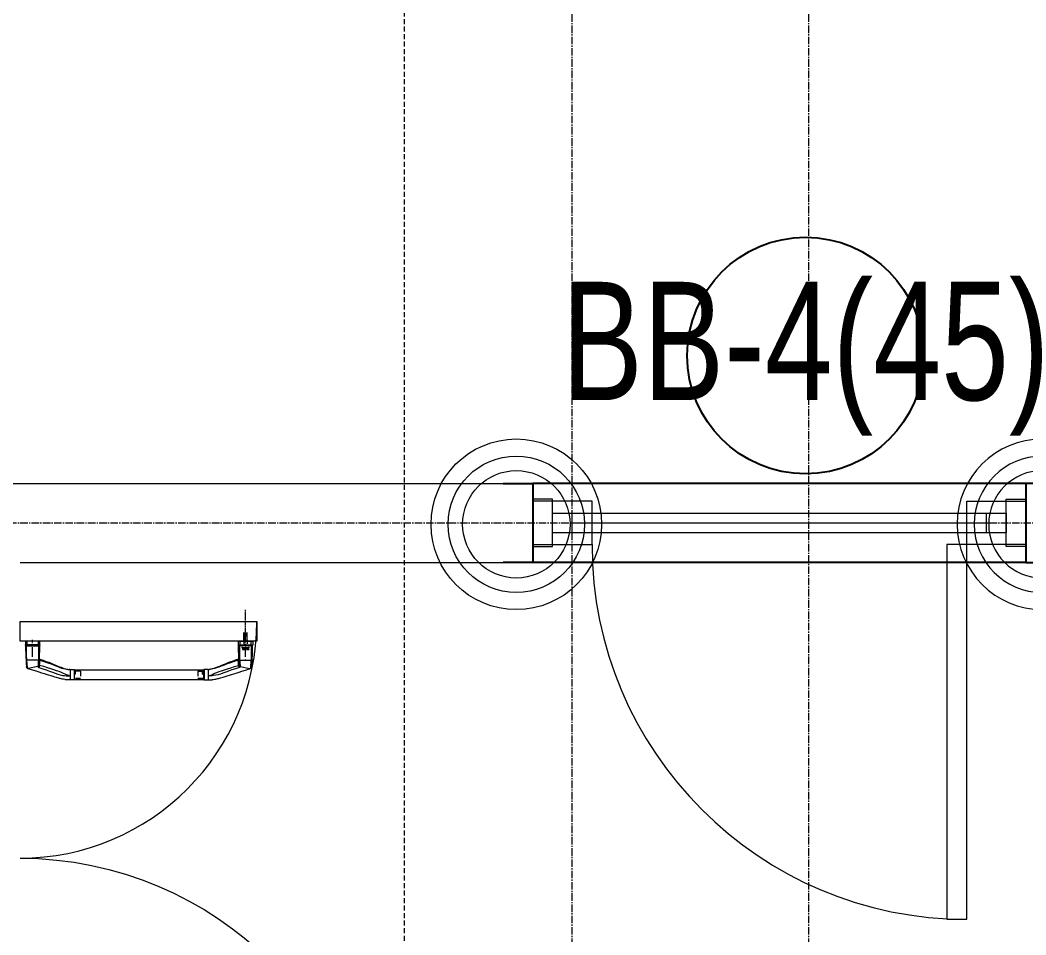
# Model space of a CAD drawing. Header units: millimetres. Extents: x -65509 to 912790, y 446 to 713294.
# Drawn here: x 484201 to 486751, y 590139 to 592458 of the extents above; entities that cross this region are included whole.
import ezdxf
from ezdxf import colors
from ezdxf.entities.mleader import LeaderData, LeaderLine
from ezdxf.enums import TextEntityAlignment as Align
from ezdxf.math import Vec2, Vec3

# ---------------------------------------------------------------- set-up
doc = ezdxf.new("R2010")
doc.units = ezdxf.units.MM
for name, pattern in [('CENTER2', [28.575, 19.05, -3.175, 3.175, -3.175]), ('CENTERLINE', [30, 12, -1.5, 3, -1.5, 12]), ('DASHED', [19.05, 12.7, -6.35]), ('HIDDEN', [9.525, 6.35, -3.175])]:
    doc.linetypes.add(name, pattern=pattern)
doc.layers.get('Defpoints').update_dxf_attribs({"color": 250})
for name, color, linetype, lineweight in [('АР_Витраж', 250, 'Continuous', 13), ('АР_Витраж марка', 250, 'Continuous', 9), ('АР_Двери_витраж', 250, 'Continuous', 9), ('АР_Двери_внутренние_антипаника', 250, 'Continuous', 0), ('АР_Разрезы марка', 7, 'Continuous', 13), ('АР_Стены ПЕНОблок', 250, 'Continuous', 20), ('КМ_Фахверки', 250, 'Continuous', 25), ('РД_Оси_100', 250, 'Continuous', 0), ('РД_проем_инж перемыч_фахверк', 250, 'Continuous', 18)]:
    doc.layers.add(name, color=color, linetype=linetype, lineweight=lineweight)
doc.layers.add('АР_Делит', color=250, linetype='Continuous', lineweight=0, plot=False)
doc.layers.add('РД_Проем', color=250, linetype='Continuous', lineweight=0, plot=False)
doc.layers.add('РД_Витраж_вн', color=250, linetype='Continuous')
doc.styles.add('Arial_09', font='ARIALN.TTF', dxfattribs={"width": 0.9})
doc.styles.add('style1', font='ARIALN.TTF')

# ---------------------------------------------------------------- blocks, each defined once
blk = doc.blocks.new('Ф_пеноблок 200')
at = {"layer": 'АР_Делит', "color": 1}
for radius in [216.3, 173, 136.2]:
    blk.add_circle((103.4, -41.9), radius, dxfattribs=at)
at = {"layer": 'КМ_Фахверки'}
blk.add_lwpolyline([(0, -75), (0, 0), (200, 0), (200, -75)], dxfattribs=at)
blk = doc.blocks.new('UUNEW01NEW00')
at = {"layer": 'АР_Двери_внутренние_антипаника', "color": 1, "linetype": 'CENTERLINE'}
blk.add_line((0, 4.4), (0, 26), dxfattribs=at)
at = {"layer": 'АР_Двери_внутренние_антипаника', "color": 40, "linetype": 'Continuous'}
for p, q in [((-9.1, 24), (9.1, 24)), ((-9.1, 19.3), (-9.1, 24)), ((-9, 18.2), (-9.1, 19.3)), ((-9, 17.1), (-9, 18.2)), ((-8.5, 1.5), (-9, 17.1)), ((9.1, 24), (9.1, 19.3)), ((-8.8, 1.3), (-13.2, -0.1)), ((-8.5, 1.5), (-8.8, 1.3)), ((8.3, 0.5), (8, -3.9)), ((-53, -19.5), (-53, -12.4)), ((-47.5, -11.9), (-52.5, -11.9)), ((-47.5, -11.9), (-46.3, -11.8)), ((-45.1, -11.7), (-46.3, -11.8)), ((-44.4, -11.5), (-45.1, -11.7)), ((-42.2, -11), (-44.4, -11.6)), ((-40, -10.4), (-42.2, -11)), ((-38, -9.7), (-40, -10.4)), ((-36.1, -9), (-38, -9.7)), ((-34.2, -8.3), (-36.1, -9)), ((-32.1, -7.5), (-34.2, -8.3)), ((-30.3, -6.7), (-32.1, -7.5)), ((-28.2, -5.9), (-30.3, -6.7)), ((-25.9, -4.9), (-28.2, -5.9)), ((-23.3, -3.9), (-25.9, -4.9)), ((-20.4, -2.7), (-23.3, -3.9)), ((-17, -1.5), (-20.4, -2.7)), ((-13.2, -0.1), (-17, -1.5)), ((-4.5, -14.1), (-0.2, -12.7)), ((-0.2, -12.7), (4.6, -11.2)), ((4.6, -11.2), (5.6, -10.9)), ((5.6, -10.9), (6.4, -10.5)), ((6.4, -10.5), (7.3, -9.6)), ((7.3, -9.6), (7.6, -8.9)), ((7.6, -8.9), (7.7, -8.7)), ((8, -3.9), (7.7, -8.6)), ((7.7, -8.7), (7.7, -8.6)), ((-53, -24.6), (-53, -19.5)), ((-52.5, -25.1), (-47.5, -25.1)), ((-47.5, -25.1), (-45.1, -25)), ((-45.1, -25), (-44.1, -24.9)), ((-44.1, -24.9), (-43.6, -24.9)), ((-43.6, -24.9), (-43, -24.8)), ((-43, -24.8), (-42.4, -24.8)), ((-42.4, -24.8), (-41.8, -24.7)), ((-41.8, -24.7), (-41.1, -24.6)), ((-41.1, -24.6), (-39.3, -24.3)), ((-39.3, -24.3), (-37.6, -23.9)), ((-37.6, -23.9), (-36.2, -23.6)), ((-36.2, -23.6), (-35.1, -23.3)), ((-35.1, -23.3), (-34.2, -23.1)), ((-34.2, -23.1), (-33.1, -22.8)), ((-33.1, -22.8), (-31.7, -22.5)), ((-31.7, -22.5), (-30.1, -22)), ((-30.1, -22), (-28.2, -21.5)), ((-28.2, -21.5), (-26, -20.8)), ((-26, -20.8), (-23.3, -20)), ((-23.3, -20), (-20.2, -19.1)), ((-20.2, -19.1), (-17.7, -18.3)), ((-17.7, -18.3), (-14.9, -17.4)), ((-14.9, -17.4), (-11.8, -16.4)), ((-11.8, -16.4), (-8.3, -15.3)), ((-8.3, -15.3), (-4.5, -14.1))]:
    blk.add_line(p, q, dxfattribs=at)
at = {"layer": 'АР_Двери_внутренние_антипаника', "color": 1, "linetype": 'Continuous'}
for p, q in [((-9.1, 19.3), (-8.9, 19.4)), ((-9.1, 19.3), (-9, 18.8)), ((-9, 18.8), (-8.8, 18.6)), ((-8.9, 19.4), (-8.5, 19.5)), ((-8.8, 18.6), (-8.6, 18.4)), ((-8.6, 18.4), (-8.4, 18.2)), ((-8.5, 19.5), (-8.2, 19.5)), ((-8.4, 18.2), (-8.1, 18.1)), ((-8.2, 19.5), (-7.8, 19.6)), ((-8.1, 18.1), (-7.6, 18)), ((-7.8, 19.6), (-7.5, 19.6)), ((-7.5, 18.3), (-7.6, 18.2)), ((-7.6, 18.2), (-7.6, 18)), ((-7.6, 18), (-7.6, 16.2)), ((-7.6, 16.2), (-7.6, 14.1)), ((-7.6, 14.1), (-7.6, 12.2)), ((-7.5, 19.6), (-7.1, 19.6)), ((-7.4, 18.3), (-7.5, 18.3)), ((-7.3, 18.3), (-7.4, 18.3)), ((-7.2, 18.3), (-7.3, 18.3)), ((-7.1, 18.3), (-7.2, 18.3)), ((-7.1, 24), (-7.1, 19.6)), ((-7.1, 19.6), (7.1, 19.6)), ((-7.1, 19.6), (-7.1, 18.3)), ((7.1, 18.3), (-7.1, 18.3)), ((-3.5, 16), (-4.6, 16.4)), ((-4.6, 16.4), (-4.6, 16.3)), ((-3.5, 15.9), (-4.6, 16.3)), ((-4.6, 16.3), (-3.8, 14.8)), ((-3.8, 14.8), (-3.3, 14.8)), ((-3, 14.7), (-3.8, 14.7)), ((-3.8, 14.7), (-3.8, 14.6)), ((-3, 14.6), (-3.8, 14.6)), ((-3.8, 14.6), (-3.8, 13.7)), ((-3.8, 13.7), (-3, 13.7)), ((-3.3, 14.8), (-3.6, 15.5)), ((-3.6, 15.5), (-2.7, 15.3)), ((-3.3, 14.9), (-3.6, 15.5)), ((-2.3, 15.7), (-3.5, 16)), ((-2.3, 15.6), (-3.5, 15.9)), ((-3.1, 14.4), (-3.4, 14.4)), ((-3.4, 14.4), (-3.4, 13.9)), ((-3.4, 14), (-3.1, 14)), ((-3.4, 13.9), (-3.1, 13.9)), ((-3.3, 14.9), (-3.3, 14.8)), ((-3, 14.4), (-3.1, 14.4)), ((-3.1, 14), (-3.1, 13.9)), ((-3.1, 14), (-3, 14)), ((-3.1, 13.9), (-3, 13.9)), ((-3, 14.7), (-3, 14.6)), ((-2.9, 14.7), (-3, 14.7)), ((-2.9, 14.6), (-3, 14.6)), ((-2.9, 14.4), (-3, 14.4)), ((-3, 14.4), (-3, 14.4)), ((-3, 14.4), (-3, 14.4)), ((-3, 14), (-3, 14)), ((-3, 14), (-3, 14)), ((-3, 14), (-2.9, 14)), ((-3, 13.9), (-3, 13.9)), ((-3, 13.9), (-3, 13.9)), ((-3, 13.9), (-2.9, 13.9)), ((-3, 13.7), (-2.9, 13.7)), ((-2.8, 14.7), (-2.9, 14.7)), ((-2.9, 14.7), (-2.9, 14.7)), ((-2.8, 14.5), (-2.9, 14.6)), ((-2.9, 14.6), (-2.9, 14.6)), ((-2.9, 14.3), (-2.9, 14.4)), ((-2.9, 14.3), (-2.9, 14.3)), ((-2.9, 14.3), (-2.9, 14.3)), ((-2.9, 14.3), (-2.9, 14.3)), ((-2.9, 14), (-2.9, 14.3)), ((-2.9, 14.1), (-2.9, 14)), ((-2.9, 14), (-2.9, 14.1)), ((-2.9, 14.1), (-2.9, 14.1)), ((-2.9, 14.1), (-2.9, 14.1)), ((-2.9, 14.1), (-2.9, 14.1)), ((-2.9, 14), (-2.9, 14)), ((-2.9, 13.9), (-2.9, 14)), ((-2.9, 14), (-2.9, 14)), ((-2.9, 14), (-2.9, 14)), ((-2.9, 13.9), (-2.9, 13.9)), ((-2.9, 13.9), (-2.9, 13.9)), ((-2.9, 13.7), (-2.8, 13.7)), ((-2.7, 14.6), (-2.8, 14.7)), ((-2.7, 14.5), (-2.8, 14.5)), ((-2.8, 13.7), (-2.8, 13.8)), ((-2.8, 13.8), (-2.7, 13.8)), ((-2.7, 15.3), (-1.7, 15.1)), ((-2.6, 14.6), (-2.7, 14.6)), ((-2.6, 14.5), (-2.7, 14.5)), ((-2.7, 13.8), (-2.6, 13.8)), ((-2.6, 14.5), (-2.6, 14.6)), ((-2.6, 14.6), (-2.6, 14.6)), ((-2.6, 14.4), (-2.6, 14.5)), ((-2.5, 14.5), (-2.6, 14.5)), ((-2.5, 14.4), (-2.6, 14.4)), ((-2.6, 14.4), (-2.6, 14.4)), ((-2.6, 13.8), (-2.6, 13.9)), ((-2.6, 13.9), (-2.5, 13.9)), ((-2.5, 14.4), (-2.5, 14.5)), ((-2.5, 14.4), (-2.5, 14.3)), ((-2.5, 14.3), (-2.5, 14.4)), ((-2.5, 14), (-2.5, 14.3)), ((-2.5, 13.9), (-2.5, 14)), ((-1, 15.5), (-2.3, 15.7)), ((-1, 15.4), (-2.3, 15.6)), ((-2.2, 14.5), (-2.3, 14.5)), ((-2.3, 14.5), (-2.3, 14.4)), ((-2.3, 14.4), (-2.3, 14.3)), ((-2.2, 14.4), (-2.3, 14.4)), ((-2.3, 14.4), (-2.3, 14.3)), ((-2.3, 14.3), (-2.3, 14)), ((-2.3, 14), (-2.3, 13.9)), ((-2.3, 13.9), (-2.3, 13.9)), ((-2.3, 13.9), (-2.2, 13.8)), ((-2.1, 14.6), (-2.2, 14.6)), ((-2.2, 14.6), (-2.2, 14.5)), ((-2.1, 14.5), (-2.2, 14.5)), ((-2.2, 14.5), (-2.2, 14.4)), ((-2.2, 13.8), (-2.2, 13.8)), ((-2.2, 13.8), (-2.1, 13.8)), ((-2, 14.7), (-2.1, 14.6)), ((-2, 14.6), (-2.1, 14.5)), ((-2.1, 14.6), (-2.1, 14.6)), ((-2.1, 14.5), (-2.1, 14.5)), ((-2.1, 13.8), (-2, 13.7)), ((-1.9, 14.7), (-2, 14.7)), ((-1.9, 14.6), (-2, 14.6)), ((-2, 13.7), (-2, 13.7)), ((-2, 13.7), (-1.9, 13.7)), ((-1.8, 14.7), (-1.9, 14.7)), ((-1.8, 14.6), (-1.9, 14.6)), ((-1.8, 14.4), (-1.9, 14.4)), ((-1.9, 14.4), (-1.9, 14.3)), ((-1.9, 14.3), (-1.9, 14)), ((-1.9, 14.3), (-1.9, 14.3)), ((-1.9, 14.3), (-1.9, 14.3)), ((-1.9, 14.3), (-1.9, 14.3)), ((-1.9, 14.1), (-1.9, 14.1)), ((-1.9, 14.1), (-1.9, 14.1)), ((-1.9, 14.1), (-1.9, 14.1)), ((-1.9, 14.1), (-1.8, 14)), ((-1.9, 14), (-1.9, 14)), ((-1.9, 14), (-1.9, 14)), ((-1.9, 14), (-1.9, 13.9)), ((-1.9, 13.9), (-1.8, 13.9)), ((-1.9, 13.7), (-1.8, 13.7)), ((-1.8, 14.7), (-1.8, 14.6)), ((-1.5, 14.7), (-1.8, 14.7)), ((-1.5, 14.6), (-1.8, 14.6)), ((-1.7, 14.4), (-1.8, 14.4)), ((-1.8, 14.4), (-1.8, 14.4)), ((-1.8, 14.4), (-1.8, 14.4)), ((-1.8, 14), (-1.8, 14)), ((-1.8, 14), (-1.8, 14)), ((-1.8, 14), (-1.7, 14)), ((-1.8, 13.9), (-1.8, 13.9)), ((-1.8, 13.9), (-1.8, 13.9)), ((-1.8, 13.9), (-1.7, 13.9)), ((-1.8, 13.7), (-1.5, 13.7)), ((-1.7, 15.1), (-0.7, 15)), ((-1.7, 14.4), (-1.7, 14.4)), ((-1.6, 14.4), (-1.7, 14.4)), ((-1.7, 14), (-1.7, 13.9)), ((-1.7, 14), (-1.7, 14)), ((-1.7, 14), (-1.6, 14)), ((-1.7, 13.9), (-1.6, 13.9)), ((-1.7, 13.9), (-1.7, 13.9)), ((-1.5, 14.4), (-1.6, 14.4)), ((-1.6, 14.4), (-1.6, 14.4)), ((-1.6, 14), (-1.6, 13.9)), ((-1.6, 14), (-1.6, 14)), ((-1.6, 14), (-1.5, 14)), ((-1.6, 13.9), (-1.6, 13.9)), ((-1.6, 13.9), (-1.5, 13.9)), ((-1.5, 14.7), (-1.5, 14.6)), ((-1.4, 14.7), (-1.5, 14.7)), ((-1.4, 14.6), (-1.5, 14.6)), ((-1.4, 14.3), (-1.5, 14.4)), ((-1.5, 14.4), (-1.5, 14.4)), ((-1.5, 14.4), (-1.5, 14.4)), ((-1.5, 14), (-1.4, 14.1)), ((-1.5, 14), (-1.5, 14)), ((-1.5, 14), (-1.5, 14)), ((-1.5, 14), (-1.5, 14)), ((-1.5, 13.9), (-1.5, 13.9)), ((-1.5, 13.9), (-1.5, 13.9)), ((-1.5, 13.9), (-1.5, 13.9)), ((-1.5, 13.9), (-1.4, 13.9)), ((-1.5, 13.7), (-1.4, 13.7)), ((-1.3, 14.7), (-1.4, 14.7)), ((-1.3, 14.6), (-1.4, 14.6)), ((-1.4, 14.3), (-1.4, 14.3)), ((-1.4, 14.3), (-1.4, 14.3)), ((-1.4, 14.3), (-1.4, 14.3)), ((-1.4, 14), (-1.4, 14.3)), ((-1.4, 14.1), (-1.4, 14)), ((-1.4, 14.1), (-1.4, 14.1)), ((-1.4, 14.1), (-1.4, 14.1)), ((-1.4, 14.1), (-1.4, 14.1)), ((-1.4, 13.9), (-1.4, 14)), ((-1.4, 14), (-1.4, 14)), ((-1.4, 14), (-1.4, 14)), ((-1.4, 13.7), (-1.3, 13.7)), ((-1.2, 14.6), (-1.3, 14.7)), ((-1.3, 14.7), (-1.3, 14.7)), ((-1.3, 14.5), (-1.3, 14.6)), ((-1.2, 14.5), (-1.3, 14.5)), ((-1.3, 13.7), (-1.2, 13.8)), ((-1.1, 14.6), (-1.2, 14.6)), ((-1.1, 14.5), (-1.2, 14.5)), ((-1.2, 13.8), (-1.2, 13.8)), ((-1.2, 13.8), (-1.1, 13.8)), ((-1.1, 14.5), (-1.1, 14.6)), ((-1.1, 14.6), (-1.1, 14.6)), ((-1.1, 14.4), (-1.1, 14.5)), ((-1, 14.5), (-1.1, 14.5)), ((-1, 14.4), (-1.1, 14.4)), ((-1.1, 14.4), (-1.1, 14.4)), ((-1.1, 13.8), (-1.1, 13.9)), ((-1.1, 13.9), (-1, 13.9)), ((0, 16.5), (-1, 15.5)), ((0, 16.4), (-1, 15.4)), ((-1, 15.5), (-1, 15.4)), ((-1, 14.4), (-1, 14.5)), ((-1, 14.3), (-1, 14.4)), ((-1, 14.4), (-1, 14.3)), ((-1, 14), (-1, 14.3)), ((-1, 13.9), (-1, 14)), ((0, 14.7), (-0.8, 14.7)), ((-0.8, 14.7), (-0.8, 14.6)), ((0, 14.6), (-0.8, 14.6)), ((-0.8, 14.6), (-0.8, 13.7)), ((-0.8, 13.7), (-0.4, 13.7)), ((-0.7, 15), (0, 15.7)), ((-0.1, 14.4), (-0.4, 14.4)), ((-0.4, 14.4), (-0.4, 14.2)), ((-0.4, 14.3), (-0.1, 14.3)), ((-0.4, 14.2), (-0.1, 14.2)), ((-0.4, 14.1), (-0.2, 14.1)), ((-0.4, 13.7), (-0.4, 14.1)), ((-0.2, 14.1), (0, 13.7)), ((0, 14.4), (-0.1, 14.4)), ((-0.1, 14.4), (-0.1, 14.4)), ((-0.1, 14.4), (-0.1, 14.4)), ((-0.1, 14.3), (-0.1, 14.2)), ((-0.1, 14.3), (-0.1, 14.3)), ((-0.1, 14.3), (-0.1, 14.3)), ((-0.1, 14.3), (0, 14.3)), ((-0.1, 14.2), (-0.1, 14.2)), ((-0.1, 14.2), (-0.1, 14.2)), ((-0.1, 14.2), (0, 14.2)), ((0, 16.5), (0, 16.4)), ((1, 15.5), (0, 16.5)), ((1, 15.4), (0, 16.4)), ((0, 15.7), (0.7, 15)), ((0, 14.7), (0, 14.6)), ((0.1, 14.7), (0, 14.7)), ((0.1, 14.6), (0, 14.6)), ((0, 14.3), (0, 14.4)), ((0, 14.4), (0, 14.4)), ((0, 14.3), (0, 14.4)), ((0, 14.4), (0, 14.4)), ((0, 14.4), (0, 14.4)), ((0, 14.4), (0, 14.4)), ((0, 14.4), (0, 14.4)), ((0, 14.3), (0, 14.3)), ((0, 14.3), (0, 14.3)), ((0, 14.3), (0, 14.3)), ((0, 14.2), (0, 14.3)), ((0, 14.3), (0, 14.3)), ((0, 14.3), (0, 14.3)), ((0, 14.3), (0, 14.3)), ((0, 14.2), (0, 14.2)), ((0, 14.2), (0, 14.2)), ((0, 13.7), (0.5, 13.7)), ((0.2, 14.7), (0.1, 14.7)), ((0.2, 14.6), (0.1, 14.6)), ((0.3, 14.6), (0.2, 14.7)), ((0.2, 14.7), (0.2, 14.7)), ((0.2, 14.5), (0.2, 14.6)), ((0.3, 14.5), (0.2, 14.5)), ((0.5, 13.7), (0.2, 14.1)), ((0.2, 14.1), (0.3, 14.1)), ((0.4, 14.6), (0.3, 14.6)), ((0.4, 14.5), (0.3, 14.5)), ((0.3, 14.1), (0.4, 14.2)), ((0.3, 14.1), (0.3, 14.1)), ((0.5, 13.8), (0.3, 14.1)), ((0.4, 14.5), (0.4, 14.6)), ((0.4, 14.6), (0.4, 14.6)), ((0.4, 14.4), (0.4, 14.5)), ((0.4, 14.4), (0.4, 14.5)), ((0.4, 14.5), (0.4, 14.5)), ((0.4, 14.3), (0.4, 14.4)), ((0.4, 14.4), (0.4, 14.4)), ((0.4, 14.4), (0.4, 14.4)), ((0.4, 14.2), (0.4, 14.3)), ((0.4, 14.3), (0.4, 14.3)), ((0.4, 14.2), (0.4, 14.2)), ((0.5, 13.8), (0.5, 13.7)), ((0.7, 15), (1.7, 15.1)), ((0.7, 14.7), (0.7, 14.6)), ((1.4, 14.7), (0.7, 14.7)), ((1.4, 14.6), (0.7, 14.6)), ((0.7, 14.6), (0.7, 13.7)), ((0.7, 13.7), (1.1, 13.7)), ((2.3, 15.7), (1, 15.5)), ((2.3, 15.6), (1, 15.4)), ((1, 15.5), (1, 15.4)), ((1.1, 13.7), (1.1, 14.3)), ((1.1, 14.3), (1.2, 14.3)), ((1.2, 14.3), (1.5, 13.7)), ((1.4, 14.7), (1.4, 14.6)), ((1.6, 14.2), (1.4, 14.7)), ((1.6, 14.1), (1.4, 14.6)), ((1.5, 13.7), (1.8, 13.7)), ((1.6, 14.2), (1.6, 14.1)), ((1.7, 14.2), (1.6, 14.2)), ((1.7, 14.1), (1.6, 14.1)), ((1.7, 15.1), (2.7, 15.3)), ((1.9, 14.7), (1.7, 14.2)), ((1.9, 14.6), (1.7, 14.1)), ((1.7, 14.2), (1.7, 14.1)), ((1.8, 13.7), (2, 14.3)), ((1.9, 14.7), (1.9, 14.6)), ((2.5, 14.7), (1.9, 14.7)), ((2.5, 14.6), (1.9, 14.6)), ((2, 14.3), (2.2, 14.3)), ((2.2, 14.3), (2.2, 13.7)), ((2.2, 13.7), (2.5, 13.7)), ((3.5, 16), (2.3, 15.7)), ((3.5, 15.9), (2.3, 15.6)), ((2.5, 14.7), (2.5, 14.6)), ((2.5, 13.7), (2.5, 14.6)), ((2.7, 15.3), (3.6, 15.5)), ((3.1, 14.7), (2.7, 13.8)), ((3.1, 14.6), (2.7, 13.7)), ((2.7, 13.8), (2.7, 13.7)), ((2.7, 13.7), (3.2, 13.7)), ((3.1, 14.7), (3.1, 14.6)), ((3.9, 14.7), (3.1, 14.7)), ((3.9, 14.6), (3.1, 14.6)), ((3.2, 13.7), (3.2, 13.9)), ((3.2, 13.9), (3.8, 13.9)), ((3.6, 15.5), (3.3, 14.8)), ((3.6, 15.5), (3.3, 14.9)), ((3.3, 14.9), (3.3, 14.8)), ((3.3, 14.8), (3.8, 14.8)), ((3.4, 14.3), (3.3, 14)), ((3.3, 14.1), (3.7, 14.1)), ((3.3, 14), (3.7, 14)), ((3.6, 14.3), (3.4, 14.3)), ((4.6, 16.4), (3.5, 16)), ((4.6, 16.3), (3.5, 15.9)), ((3.7, 14), (3.6, 14.3)), ((3.8, 14.8), (4.6, 16.3)), ((3.8, 13.9), (3.8, 13.7)), ((3.8, 13.7), (4.2, 13.7)), ((3.9, 14.7), (3.9, 14.6)), ((4.2, 13.8), (3.9, 14.7)), ((4.2, 13.7), (3.9, 14.6)), ((4.2, 13.8), (4.2, 13.7)), ((4.6, 16.4), (4.6, 16.3)), ((7.1, 19.6), (7.1, 24)), ((7.1, 19.6), (7.1, 18.3)), ((7.1, 19.6), (7.5, 19.6)), ((7.2, 18.3), (7.1, 18.3)), ((7.3, 18.3), (7.2, 18.3)), ((7.5, 18.3), (7.3, 18.3)), ((7.5, 19.6), (7.8, 19.6)), ((7.6, 18.2), (7.5, 18.3)), ((7.6, 18), (7.6, 18.2)), ((7.6, 18), (8.1, 18.1)), ((7.6, 16.2), (7.6, 18)), ((7.6, 14.2), (7.6, 16.2)), ((7.6, 12.3), (7.6, 14.2)), ((7.8, 19.6), (8.2, 19.5)), ((8.1, 18.1), (8.4, 18.2)), ((8.2, 19.5), (8.5, 19.5)), ((8.4, 18.2), (8.6, 18.4)), ((8.5, 19.5), (8.9, 19.4)), ((8.6, 18.4), (8.8, 18.6)), ((8.8, 18.6), (9, 18.8)), ((8.9, 19.4), (9.1, 19.3)), ((9, 18.8), (9.1, 19.3)), ((-9.3, 0.2), (-14.4, -1.5)), ((-9.2, 0.8), (-9.3, 0.2)), ((-9.3, -0.1), (-9.3, 0.2)), ((-9.2, 0.2), (-9.3, 0.2)), ((-9.1, 1), (-9.2, 0.8)), ((-8.9, 0.5), (-9.2, 0.2)), ((-9, 1.2), (-9.1, 1)), ((-8.8, 1.3), (-9, 1.2)), ((-8.7, 0.8), (-8.9, 0.5)), ((-8.6, 0.9), (-8.7, 0.8)), ((-8.6, 1), (-8.6, 0.9)), ((-8.5, 1), (-8.6, 1)), ((-8.4, 0.8), (-8.5, 1.5)), ((-8.4, 1.3), (-8.5, 1)), ((-8.4, 1.4), (-8.4, 0.4)), ((-8.3, 0.5), (-8.4, 0.8)), ((-8.4, 0.4), (-8.4, -0.4)), ((-8.4, 0.4), (-8.3, 0.4)), ((-8.1, 0.2), (-8.3, 0.5)), ((-7.8, 0.1), (-8.1, 0.2)), ((-7.4, 0), (-7.8, 0.1)), ((-7.6, 12.2), (-7.6, 9.8)), ((-7.6, 9.8), (-7.6, 7.8)), ((-7.6, 7.8), (-7.6, 6.2)), ((-7.6, 6.2), (-7.6, 4.7)), ((-7.6, 4.7), (-7.5, 3.2)), ((-7.5, 3.2), (-7.5, 1.6)), ((-7.5, 1.6), (-7.4, 0)), ((-7.5, 0), (-7.5, 0)), ((-7.5, 0), (-7.3, 0)), ((-7.4, 0), (7.4, 0)), ((-7.3, 0), (7.3, 0)), ((6.7, -9.4), (7.3, 0)), ((7.4, 0), (7.5, 2)), ((7.8, 0.1), (7.4, 0)), ((7.5, 2), (7.6, 4)), ((7.6, 9.9), (7.6, 12.3)), ((7.6, 8), (7.6, 9.9)), ((7.6, 5.9), (7.6, 8)), ((7.6, 4), (7.6, 5.9)), ((8.1, 0.2), (7.8, 0.1)), ((8.3, 0.5), (8.1, 0.2)), ((8.4, 0.8), (8.3, 0.5)), ((-52.5, -11.9), (-52.5, -19.8)), ((-47.5, -11.9), (-47.5, -19.8)), ((-47.5, -11.9), (-47.5, -11.9)), ((-43.1, -11.4), (-44.5, -11.6)), ((-41.6, -11.2), (-43.1, -11.4)), ((-39.3, -10.7), (-41.6, -11.2)), ((-36.7, -9.9), (-39.3, -10.7)), ((-33.8, -8.9), (-36.7, -9.9)), ((-30.7, -7.7), (-33.8, -8.9)), ((-27.2, -6.3), (-30.7, -7.7)), ((-30.3, -13.4), (-26.8, -12.1)), ((-23.3, -4.8), (-27.2, -6.3)), ((-26.8, -12.1), (-22.9, -10.9)), ((-19.1, -3.2), (-23.3, -4.8)), ((-22.9, -10.9), (-18.7, -9.6)), ((-17.3, -12.4), (-21.4, -13.9)), ((-14.4, -1.5), (-19.1, -3.2)), ((-18.7, -9.6), (-14, -8.2)), ((-12.8, -10.8), (-17.3, -12.4)), ((-14, -8.2), (-8.8, -6.6)), ((-7.8, -9.1), (-12.8, -10.8)), ((-9, -3.8), (-9.3, -0.1)), ((-8.8, -6.6), (-9, -3.8)), ((-8.8, -6.6), (-8.8, -6.6)), ((-8.8, -7.3), (-8.8, -6.6)), ((-8.8, -6.6), (-8.7, -6.6)), ((-8.5, -8.1), (-8.8, -7.3)), ((-8.7, -6.6), (-8.6, -6.6)), ((-8.6, -6.6), (-8.4, -6.7)), ((-8.2, -8.7), (-8.5, -8.1)), ((-8.4, -0.4), (-8.3, -0.9)), ((-8.4, -6.7), (-8.1, -6.7)), ((-8.3, -0.9), (-8.3, -1.1)), ((-8.3, -1.1), (-8.3, -1.1)), ((-8.3, -1.2), (-8.2, -1.2)), ((-8.2, -1.2), (-8.2, -1.2)), ((-8.2, -1.2), (-8.2, -1.5)), ((-8.2, -1.5), (-8.2, -1.5)), ((-7.8, -9.1), (-8.2, -8.7)), ((-8.1, -6.7), (-8, -6.6)), ((-8, -7.1), (-8.1, -6.7)), ((-8.1, -6.7), (-8.1, -6.7)), ((-8, -6.6), (-8, -6.6)), ((-8, -6.6), (-7.9, -6.6)), ((-7.6, -7.6), (-8, -7.1)), ((-7.8, -6.9), (-7.9, -6.6)), ((-7.9, -6.6), (-7.9, -6.7)), ((-7.9, -6.7), (-7.9, -6.6)), ((-7.5, -7.2), (-7.8, -6.9)), ((-7.4, -8.9), (-7.8, -9.1)), ((-7.2, -8), (-7.6, -7.6)), ((-7.2, -7.4), (-7.5, -7.2)), ((-7.1, -8.7), (-7.4, -8.9)), ((-7.3, 0), (-7.2, -1.7)), ((-7.2, -1.7), (-7.2, -3.1)), ((-7.2, -3.1), (-7.1, -4.5)), ((-6.9, -7.4), (-7.2, -7.4)), ((-6.7, -8.2), (-7.2, -8)), ((-7.1, -4.5), (-7, -6)), ((-6.7, -8.2), (-7.1, -8.7)), ((-7, -6), (-6.9, -7.4)), ((-6.9, -7.4), (-6.8, -7.5)), ((-6.8, -7.5), (-6.8, -7.5)), ((-6.8, -7.5), (-6.8, -7.6)), ((-6.8, -7.6), (-6.8, -7.6)), ((-6.8, -7.6), (-6.8, -7.6)), ((-6.8, -7.6), (-6.8, -7.6)), ((-6.8, -7.6), (-6.8, -7.6)), ((-6.8, -7.6), (-6.8, -7.6)), ((-6.8, -7.6), (-6.8, -7.6)), ((-6.8, -7.6), (-6.8, -7.6)), ((-6.8, -7.6), (-6.8, -7.6)), ((-6.8, -7.6), (-6.8, -7.6)), ((-6.8, -7.6), (-6.8, -7.6)), ((-6.8, -7.6), (-6.8, -7.6)), ((-6.8, -7.6), (-6.8, -7.6)), ((-6.8, -7.6), (-6.8, -7.6)), ((-6.8, -7.6), (-6.7, -7.8)), ((-6.7, -7.8), (-6.6, -8)), ((-6.6, -8), (-6.7, -8.1)), ((-6.7, -8.1), (-6.7, -8.2)), ((-6.7, -8.2), (5.6, -10.6)), ((5.6, -10.6), (6.3, -10)), ((5.6, -10.6), (6, -10.6)), ((6, -10.6), (6.3, -10.5)), ((6.3, -10), (6.6, -9.7)), ((6.3, -10.5), (6.4, -10.5)), ((6.6, -9.7), (6.7, -9.4)), ((6.7, -9.4), (7.1, -9.3)), ((7.1, -9.3), (7.4, -9.1)), ((7.4, -9.1), (7.6, -8.9)), ((8.3, -0.4), (8.3, -0.3)), ((-52.5, -19.8), (-52.5, -25.1)), ((-52.5, -25.1), (-47.5, -25.1)), ((-47.5, -19.8), (-46, -19.6)), ((-45.9, -19.8), (-47.5, -19.8)), ((-47.5, -19.8), (-47.5, -25.1)), ((-46, -19.6), (-44.5, -19.2)), ((-44.3, -19.8), (-45.9, -19.8)), ((-44.5, -19.2), (-42.9, -18.5)), ((-42.5, -19.7), (-44.3, -19.8)), ((-42.9, -18.5), (-41.3, -17.7)), ((-40.6, -19.6), (-42.5, -19.7)), ((-41.3, -17.7), (-39, -16.7)), ((-37.8, -19.2), (-40.6, -19.6)), ((-39, -16.7), (-36.4, -15.7)), ((-34.9, -18.5), (-37.8, -19.2)), ((-36.4, -15.7), (-33.5, -14.5)), ((-31.9, -17.6), (-34.9, -18.5)), ((-33.5, -14.5), (-30.3, -13.4)), ((-28.7, -16.6), (-31.9, -17.6)), ((-25.2, -15.3), (-28.7, -16.6)), ((-21.4, -13.9), (-25.2, -15.3))]:
    blk.add_line(p, q, dxfattribs=at)
at = {"layer": 'АР_Двери_внутренние_антипаника', "color": 1, "linetype": 'HIDDEN'}
for p, q in [((-60.5, -14), (-53, -14)), ((-60.5, -14), (-60.5, -23)), ((-60.5, -23), (-53, -23)), ((-54.5, -17.6), (-54.5, -14.1)), ((-54.5, -14.1), (-53, -14.1)), ((-54.5, -17.6), (-53, -17.6))]:
    blk.add_line(p, q, dxfattribs=at)
at = {"layer": 'АР_Двери_внутренние_антипаника', "color": 40, "linetype": 'Continuous'}
for centre, radius, start, end in [((-490.9, 27.7), 500, 356.9219, 359.0377), ((-52.5, -12.4), 0.5, 90, 180), ((-52.5, -24.6), 0.5, 180, 270)]:
    blk.add_arc(centre, radius, start, end, dxfattribs=at)
at = {"layer": 'АР_Двери_внутренние_антипаника', "color": 1, "linetype": 'Continuous'}
blk.add_arc((490.8, 29.3), 500, 183.3082, 184.1216, dxfattribs=at)
blk.add_point((0, 0), dxfattribs=at)
blk = doc.blocks.new('66NEW00')
at = {"layer": 'АР_Двери_внутренние_антипаника', "color": 40, "linetype": 'Continuous'}
for p, q in [((9.1, 0), (-9.1, 0)), ((-9.1, 0), (-9.1, -4.7)), ((9.1, -4.7), (9.1, 0)), ((8.5, -22.4), (9, -6.9)), ((9, -5.7), (9.1, -4.7)), ((9, -6.9), (9, -5.7)), ((-8.3, -23.5), (-8, -27.9)), ((8.5, -22.4), (8.8, -22.7)), ((8.8, -22.7), (13.2, -24.1)), ((13.2, -24.1), (17, -25.5)), ((17, -25.5), (20.4, -26.7)), ((-8, -27.9), (-7.7, -32.5)), ((-7.7, -32.7), (-7.7, -32.5)), ((-7.6, -32.8), (-7.7, -32.7)), ((-7.3, -33.6), (-7.6, -32.8)), ((-6.4, -34.5), (-7.3, -33.6)), ((-5.6, -34.9), (-6.4, -34.5)), ((-4.6, -35.2), (-5.6, -34.9)), ((0.2, -36.7), (-4.6, -35.2)), ((4.5, -38.1), (0.2, -36.7)), ((8.3, -39.3), (4.5, -38.1)), ((20.4, -26.7), (23.3, -27.9)), ((23.3, -27.9), (25.9, -28.9)), ((25.9, -28.9), (28.2, -29.9)), ((28.2, -29.9), (30.3, -30.7)), ((30.3, -30.7), (32.1, -31.4)), ((32.1, -31.4), (34.2, -32.3)), ((34.2, -32.3), (36.1, -33)), ((36.1, -33), (38, -33.7)), ((38, -33.7), (40, -34.4)), ((40, -34.4), (42.2, -35)), ((42.2, -35), (44.4, -35.5)), ((44.4, -35.5), (45.1, -35.6)), ((45.1, -35.6), (46.3, -35.8)), ((47.5, -35.8), (46.3, -35.8)), ((47.5, -35.8), (52.5, -35.8)), ((53, -43.4), (53, -36.3)), ((11.8, -40.4), (8.3, -39.3)), ((14.9, -41.4), (11.8, -40.4)), ((17.7, -42.3), (14.9, -41.4)), ((20.2, -43), (17.7, -42.3)), ((23.3, -44), (20.2, -43)), ((26, -44.8), (23.3, -44)), ((28.2, -45.4), (26, -44.8)), ((30.1, -46), (28.2, -45.4)), ((31.7, -46.4), (30.1, -46)), ((33.1, -46.8), (31.7, -46.4)), ((34.2, -47.1), (33.1, -46.8)), ((35.1, -47.3), (34.2, -47.1)), ((36.2, -47.6), (35.1, -47.3)), ((37.6, -47.9), (36.2, -47.6)), ((39.3, -48.2), (37.6, -47.9)), ((41.1, -48.6), (39.3, -48.2)), ((41.8, -48.7), (41.1, -48.6)), ((42.4, -48.7), (41.8, -48.7)), ((43, -48.8), (42.4, -48.7)), ((43.6, -48.9), (43, -48.8)), ((44.1, -48.9), (43.6, -48.9)), ((45.1, -49), (44.1, -48.9)), ((47.5, -49.1), (45.1, -49)), ((52.5, -49.1), (47.5, -49.1)), ((53, -48.6), (53, -43.4))]:
    blk.add_line(p, q, dxfattribs=at)
at = {"layer": 'АР_Двери_внутренние_антипаника', "color": 1, "linetype": 'Continuous'}
for p, q in [((-7.1, -4.4), (-7.1, 0)), ((7.1, 0), (7.1, -4.4)), ((-8.9, -4.6), (-9.1, -4.7)), ((-9, -5.2), (-9.1, -4.7)), ((-8.8, -5.4), (-9, -5.2)), ((-8.5, -4.5), (-8.9, -4.6)), ((-8.6, -5.6), (-8.8, -5.4)), ((-8.4, -5.7), (-8.6, -5.6)), ((-8.2, -4.4), (-8.5, -4.5)), ((-8.1, -5.8), (-8.4, -5.7)), ((-7.8, -4.4), (-8.2, -4.4)), ((-7.6, -5.9), (-8.1, -5.8)), ((-7.5, -4.4), (-7.8, -4.4)), ((-7.6, -5.8), (-7.5, -5.7)), ((-7.6, -5.9), (-7.6, -5.8)), ((-7.6, -7.7), (-7.6, -5.9)), ((-7.6, -9.8), (-7.6, -7.7)), ((-7.6, -11.7), (-7.6, -9.8)), ((-7.6, -14), (-7.6, -11.7)), ((-7.1, -4.4), (-7.5, -4.4)), ((-7.5, -5.7), (-7.3, -5.7)), ((-7.3, -5.7), (-7.2, -5.6)), ((-7.2, -5.6), (-7.1, -5.6)), ((7.1, -4.4), (-7.1, -4.4)), ((-7.1, -4.4), (-7.1, -5.6)), ((-7.1, -5.6), (7.1, -5.6)), ((7.1, -4.4), (7.1, -5.6)), ((7.5, -4.4), (7.1, -4.4)), ((7.1, -5.6), (7.2, -5.6)), ((7.2, -5.6), (7.3, -5.7)), ((7.3, -5.7), (7.4, -5.7)), ((7.4, -5.7), (7.5, -5.7)), ((7.8, -4.4), (7.5, -4.4)), ((7.5, -5.7), (7.6, -5.8)), ((8.1, -5.8), (7.6, -5.9)), ((7.6, -5.8), (7.6, -5.9)), ((7.6, -5.9), (7.6, -7.8)), ((7.6, -7.8), (7.6, -9.9)), ((7.6, -9.9), (7.6, -11.8)), ((7.6, -11.8), (7.6, -14.2)), ((8.2, -4.4), (7.8, -4.4)), ((8.4, -5.7), (8.1, -5.8)), ((8.5, -4.5), (8.2, -4.4)), ((8.6, -5.6), (8.4, -5.7)), ((8.9, -4.6), (8.5, -4.5)), ((8.8, -5.4), (8.6, -5.6)), ((9, -5.2), (8.8, -5.4)), ((9.1, -4.7), (8.9, -4.6)), ((9.1, -4.7), (9, -5.2)), ((-8.4, -23.1), (-8.3, -23.5)), ((-8.3, -23.5), (-8.1, -23.7)), ((-8.3, -24.4), (-8.3, -24.2)), ((-8.1, -23.7), (-7.8, -23.9)), ((-7.8, -23.9), (-7.4, -24)), ((-7.6, -16), (-7.6, -14)), ((-7.6, -18.1), (-7.6, -16)), ((-7.6, -19.9), (-7.6, -18.1)), ((-7.5, -21.9), (-7.6, -19.9)), ((-7.4, -24), (-7.5, -21.9)), ((7.4, -24), (-7.4, -24)), ((7.3, -24), (-7.3, -24)), ((-6.7, -33.3), (-7.3, -24)), ((7.3, -24), (7.2, -25.6)), ((7.5, -24), (7.3, -24)), ((7.5, -22.4), (7.4, -24)), ((7.4, -24), (7.8, -23.9)), ((7.6, -19.3), (7.5, -20.8)), ((7.5, -20.8), (7.5, -22.4)), ((7.5, -24), (7.5, -24)), ((7.6, -14.2), (7.6, -16.2)), ((7.6, -16.2), (7.6, -17.8)), ((7.6, -17.8), (7.6, -19.3)), ((7.8, -23.9), (8.1, -23.7)), ((8.1, -23.7), (8.3, -23.5)), ((8.2, -25.1), (8.2, -25.2)), ((8.3, -25.1), (8.2, -25.1)), ((8.2, -25.2), (8.2, -25.5)), ((8.2, -25.5), (8.2, -25.5)), ((8.3, -23.5), (8.4, -23.1)), ((8.4, -23.6), (8.3, -23.6)), ((8.4, -24.3), (8.3, -24.8)), ((8.3, -24.8), (8.3, -25.1)), ((8.3, -25.1), (8.3, -25.1)), ((8.4, -23.1), (8.5, -22.4)), ((8.4, -22.6), (8.5, -22.9)), ((8.4, -22.6), (8.4, -23.6)), ((8.4, -23.6), (8.4, -24.3)), ((8.5, -22.9), (8.6, -23)), ((8.6, -23), (8.6, -23.1)), ((8.6, -23.1), (8.7, -23.2)), ((8.7, -23.2), (8.9, -23.4)), ((8.8, -22.7), (9, -22.8)), ((8.9, -23.4), (9.2, -23.8)), ((9, -22.8), (9.1, -22.9)), ((9, -27.8), (9.3, -24)), ((9.1, -22.9), (9.2, -23.2)), ((9.2, -23.2), (9.3, -23.8)), ((9.2, -23.8), (9.3, -23.8)), ((9.3, -23.8), (14.4, -25.5)), ((9.3, -24), (9.3, -23.8)), ((-7.4, -33.1), (-7.6, -32.8)), ((-7.1, -33.3), (-7.4, -33.1)), ((-6.7, -33.3), (-7.1, -33.3)), ((-6.6, -33.7), (-6.7, -33.3)), ((-6.3, -34), (-6.6, -33.7)), ((-6.3, -34.5), (-6.4, -34.4)), ((-5.6, -34.5), (-6.3, -34)), ((-6, -34.6), (-6.3, -34.5)), ((-5.6, -34.5), (-6, -34.6)), ((6.7, -32.2), (-5.6, -34.5)), ((6.7, -31.8), (6.6, -32)), ((6.6, -32), (6.7, -32.1)), ((6.8, -31.6), (6.7, -31.8)), ((6.7, -32.2), (7.2, -32)), ((6.7, -32.1), (6.7, -32.2)), ((6.7, -32.2), (7.1, -32.7)), ((6.9, -31.4), (6.8, -31.5)), ((6.8, -31.5), (6.8, -31.5)), ((6.8, -31.5), (6.8, -31.5)), ((6.8, -31.5), (6.8, -31.6)), ((6.8, -31.6), (6.8, -31.6)), ((6.8, -31.6), (6.8, -31.6)), ((6.8, -31.6), (6.8, -31.6)), ((6.8, -31.6), (6.8, -31.6)), ((6.8, -31.6), (6.8, -31.6)), ((6.8, -31.6), (6.8, -31.6)), ((6.8, -31.6), (6.8, -31.6)), ((6.8, -31.6), (6.8, -31.6)), ((6.8, -31.6), (6.8, -31.6)), ((6.8, -31.6), (6.8, -31.6)), ((6.8, -31.6), (6.8, -31.6)), ((6.8, -31.6), (6.8, -31.6)), ((7, -29.9), (6.9, -31.4)), ((6.9, -31.4), (7.2, -31.3)), ((7.1, -28.5), (7, -29.9)), ((7.2, -27.1), (7.1, -28.5)), ((7.1, -32.7), (7.4, -32.9)), ((7.2, -25.6), (7.2, -27.1)), ((7.2, -31.3), (7.5, -31.2)), ((7.2, -32), (7.6, -31.6)), ((7.4, -32.9), (7.8, -33.1)), ((7.5, -31.2), (7.8, -30.9)), ((7.6, -31.6), (8, -31.1)), ((7.8, -30.9), (7.9, -30.6)), ((7.8, -33.1), (8.2, -32.7)), ((7.8, -33.1), (12.8, -34.8)), ((8, -30.6), (7.9, -30.6)), ((7.9, -30.6), (7.9, -30.6)), ((7.9, -30.6), (7.9, -30.6)), ((8, -31.1), (8.1, -30.6)), ((8.1, -30.6), (8, -30.6)), ((8, -30.6), (8, -30.6)), ((8.1, -30.7), (8.1, -30.6)), ((8.4, -30.7), (8.1, -30.7)), ((8.2, -32.7), (8.5, -32.1)), ((8.6, -30.6), (8.4, -30.7)), ((8.5, -32.1), (8.8, -31.3)), ((8.7, -30.6), (8.6, -30.6)), ((8.8, -30.6), (8.7, -30.6)), ((8.8, -30.6), (9, -27.8)), ((14, -32.2), (8.8, -30.6)), ((8.8, -30.6), (8.8, -30.6)), ((8.8, -31.3), (8.8, -30.6)), ((12.8, -34.8), (17.3, -36.4)), ((18.7, -33.6), (14, -32.2)), ((14.4, -25.5), (19.1, -27.2)), ((17.3, -36.4), (21.4, -37.9)), ((22.9, -34.9), (18.7, -33.6)), ((19.1, -27.2), (23.3, -28.8)), ((21.4, -37.9), (25.2, -39.3)), ((26.8, -36.1), (22.9, -34.9)), ((23.3, -28.8), (27.2, -30.3)), ((30.3, -37.3), (26.8, -36.1)), ((27.2, -30.3), (30.7, -31.7)), ((33.5, -38.5), (30.3, -37.3)), ((30.7, -31.7), (33.8, -32.9)), ((33.8, -32.9), (36.7, -33.9)), ((36.7, -33.9), (39.3, -34.6)), ((39.3, -34.6), (41.6, -35.1)), ((41.6, -35.1), (43.1, -35.4)), ((43.1, -35.4), (44.5, -35.6)), ((47.5, -35.9), (47.5, -43.7)), ((47.5, -35.9), (47.5, -35.9)), ((52.5, -35.9), (52.5, -43.7)), ((25.2, -39.3), (28.7, -40.5)), ((28.7, -40.5), (31.9, -41.6)), ((31.9, -41.6), (34.9, -42.5)), ((36.4, -39.6), (33.5, -38.5)), ((34.9, -42.5), (37.8, -43.2)), ((39, -40.7), (36.4, -39.6)), ((37.8, -43.2), (40.6, -43.6)), ((41.3, -41.7), (39, -40.7)), ((40.6, -43.6), (42.5, -43.7)), ((42.9, -42.5), (41.3, -41.7)), ((42.5, -43.7), (44.3, -43.7)), ((44.5, -43.1), (42.9, -42.5)), ((44.3, -43.7), (45.9, -43.7)), ((46, -43.6), (44.5, -43.1)), ((45.9, -43.7), (47.5, -43.7)), ((47.5, -43.7), (46, -43.6)), ((47.5, -43.7), (47.5, -49.1)), ((52.5, -49.1), (47.5, -49.1)), ((52.5, -43.7), (52.5, -49.1))]:
    blk.add_line(p, q, dxfattribs=at)
at = {"layer": 'АР_Двери_внутренние_антипаника', "color": 1, "linetype": 'CENTERLINE'}
blk.add_line((0, -19.6), (0, 2), dxfattribs=at)
at = {"layer": 'АР_Двери_внутренние_антипаника', "color": 1, "linetype": 'HIDDEN'}
for p, q in [((60.5, -38), (53, -38)), ((54.5, -38.1), (53, -38.1)), ((54.5, -41.6), (54.5, -38.1)), ((60.5, -38), (60.5, -47)), ((54.5, -41.6), (53, -41.6)), ((60.5, -47), (53, -47))]:
    blk.add_line(p, q, dxfattribs=at)
at = {"layer": 'АР_Двери_внутренние_антипаника', "color": 40, "linetype": 'Continuous'}
for centre, radius, start, end in [((490.9, 3.7), 500, 180.9623, 183.0781), ((52.5, -36.3), 0.5, 0, 90), ((52.5, -48.6), 0.5, 270, 0)]:
    blk.add_arc(centre, radius, start, end, dxfattribs=at)
at = {"layer": 'АР_Двери_внутренние_антипаника', "color": 1, "linetype": 'Continuous'}
blk.add_arc((-490.8, 5.3), 500, 355.8784, 356.6918, dxfattribs=at)
blk.add_point((0, 0), dxfattribs=at)
blk = doc.blocks.new('*U643')
at = {"layer": 'АР_Двери_внутренние_антипаника', "color": 40, "linetype": 'Continuous'}
for p, q in [((433.8, 97.1), (106, 97.1)), ((433.8, 72.7), (106, 72.7)), ((-4.5, 0), (-4.5, -22.2)), ((4.5, 0), (4.5, -22.2))]:
    blk.add_line(p, q, dxfattribs=at)
at = {"layer": 'АР_Двери_внутренние_антипаника', "color": 1, "linetype": 'HIDDEN'}
for p, q in [((4.5, 7.5), (-4.5, 7.5)), ((-4.5, 0), (-4.5, 7.5)), ((4.5, 0), (4.5, 7.5))]:
    blk.add_line(p, q, dxfattribs=at)
at = {"layer": 'АР_Двери_внутренние_антипаника', "color": 1, "linetype": 'Continuous'}
for p, q in [((-1.4, -22.2), (-3.7, 0)), ((3.7, 0), (1.4, -22.2))]:
    blk.add_line(p, q, dxfattribs=at)
at = {"layer": 'АР_Двери_внутренние_антипаника', "color": 1, "linetype": 'CENTERLINE'}
blk.add_line((0, -4), (0, -79.7), dxfattribs=at)
at = {"layer": 'АР_Двери_внутренние_антипаника', "xscale": 2, "yscale": 2, "zscale": 2, "rotation": 180}
for name, p in [('UUNEW01NEW00', (0, 47.9)), ('66NEW00', (539.8, 0))]:
    blk.add_blockref(name, p, dxfattribs=at)
blk = doc.blocks.new('СОШ_2200_АР_ОСИ_М100_28.05.24')
at = {"layer": 'РД_Оси_100', "linetype": 'CENTER2'}
for p, q in [((96000, -6155), (96000, 139938.679)), ((-5954.958, 84900), (119910, 84900))]:
    blk.add_line(p, q, dxfattribs=at)
blk.add_lwpolyline([(96600, -6155), (96600, 139938.679)], dxfattribs=at)
blk = doc.blocks.new('МаркаВитража1')
at = {"layer": 'Defpoints'}
blk.add_circle((0, 0), 3, dxfattribs=at)
at = {"color": 0, "linetype": 'ByBlock', "lineweight": -2, "style": 'Arial_09', "width": 0.9}
blk.add_attdef('АР-ОКНО:НАИМЕНОВАНИЕ', text='', height=3, dxfattribs=at).set_placement((0, 0), align=Align.MIDDLE)

msp = doc.modelspace()

# ---------------------------------------------------------------- linework, layer by layer
at = {"layer": 'АР_Витраж', "linetype": 'Continuous', "lineweight": 5}
for p, q in [((485500.882, 591283.318), (486750.882, 591283.318)), ((485500.882, 591083.318), (486750.882, 591083.318))]:
    msp.add_line(p, q, dxfattribs=at)
at = {"layer": 'АР_Витраж', "linetype": 'Continuous', "lineweight": 13}
for p, q in [((485600.882, 591158.318), (485600.882, 591208.318)), ((486650.882, 591158.318), (486650.882, 591208.318)), ((485600.882, 591183.318), (486650.882, 591183.318))]:
    msp.add_line(p, q, dxfattribs=at)
for points in [[(485550.882, 591243.318), (485500.882, 591243.318), (485500.882, 591123.318), (485550.882, 591123.318)], [(486700.882, 591243.318), (486750.882, 591243.318), (486750.882, 591123.318), (486700.882, 591123.318)], [(485550.882, 591158.318), (485550.882, 591208.318), (486700.882, 591208.318), (486700.882, 591158.318)]]:
    msp.add_lwpolyline(points, close=True, dxfattribs=at)
at = {"layer": 'АР_Двери_витраж', "linetype": 'Continuous', "lineweight": 9}
for points in [[(485650.882, 591238.318), (485500.882, 591238.318), (485500.882, 591128.318), (485650.882, 591128.318)], [(486600.882, 591238.318), (486750.882, 591238.318), (486750.882, 591128.318), (486600.882, 591128.318)], [(486600.882, 591128.318), (486550.882, 591128.318), (486550.882, 590178.318), (486600.882, 590178.318)], [(484800.823, 590933.321), (484800.824, 590883.321), (484200.824, 590883.318), (484200.823, 590933.318)]]:
    msp.add_lwpolyline(points, close=True, dxfattribs=at)
for centre, radius, start, end in [((486600.882, 591128.318), 950, 180, 270), ((484200.823, 590933.318), 600, 270.00029, 0.00029)]:
    msp.add_arc(centre, radius, start, end, dxfattribs=at)
at = {"layer": 'АР_Двери_витраж', "linetype": 'Continuous', "lineweight": 9, "extrusion": (0, 0, -1)}
msp.add_arc((-484200.831, 589433.318), 900, 89.99971, 179.99971, dxfattribs=at)
at = {"layer": 'АР_Разрезы марка', "linetype": 'DASHED', "lineweight": 0}
msp.add_lwpolyline([(487187.962, 644536.098), (487187.962, 606919.885), (485174.99, 606919.885), (485174.99, 504313.634)], dxfattribs=at)
at = {"layer": 'АР_Стены ПЕНОблок', "linetype": 'Continuous', "lineweight": 20}
for p, q in [((465900.882, 591283.318), (485500.882, 591283.318)), ((485500.882, 591083.318), (485500.882, 591283.318)), ((486750.882, 591283.318), (486750.882, 591083.318)), ((488550.882, 591283.318), (486750.882, 591283.318)), ((484200.823, 591083.318), (485500.882, 591083.318)), ((486750.882, 591083.318), (488550.882, 591083.318))]:
    msp.add_line(p, q, dxfattribs=at)
at = {"layer": 'РД_Витраж_вн', "linetype": 'Continuous', "lineweight": -3}
for p, q in [((486750.882, 591283.318), (485500.882, 591283.318)), ((486750.882, 591083.318), (485500.882, 591083.318))]:
    msp.add_line(p, q, dxfattribs=at)
at = {"layer": 'РД_Проем', "linetype": 'Continuous', "lineweight": 0}
for p, q in [((486750.882, 591283.318), (485500.882, 591283.318)), ((486750.882, 591083.318), (485500.882, 591083.318))]:
    msp.add_line(p, q, dxfattribs=at)
at = {"layer": 'РД_проем_инж перемыч_фахверк', "linetype": 'Continuous', "lineweight": 18}
for p, q in [((486746.168, 591283.318), (485496.168, 591283.318)), ((486746.168, 591083.318), (485496.168, 591083.318))]:
    msp.add_line(p, q, dxfattribs=at)

# ---------------------------------------------------------------- block references
at = {"layer": 'АР_Витраж марка', "linetype": 'Continuous', "lineweight": 9, "xscale": 100, "yscale": 100, "zscale": 100}
msp.add_blockref('МаркаВитража1', (486192.148, 591607.591), dxfattribs=at).add_auto_attribs({'АР-ОКНО:НАИМЕНОВАНИЕ': 'ВВ-4(45)'})
at = {"layer": 'АР_Двери_внутренние_антипаника', "lineweight": 30, "ltscale": 2, "rotation": 180}
msp.add_blockref('*U643', (484772.475, 590883.321), dxfattribs=at)
at = {"layer": 'КМ_Фахверки', "rotation": 270}
msp.add_blockref('Ф_пеноблок 200', (485500.882, 591283.311), dxfattribs=at)
at = {"layer": 'КМ_Фахверки', "xscale": -1, "rotation": 90}
msp.add_blockref('Ф_пеноблок 200', (486750.882, 591283.318), dxfattribs=at)
at = {"layer": 'РД_Оси_100'}
msp.add_blockref('СОШ_2200_АР_ОСИ_М100_28.05.24', (389600.882, 506283.318), dxfattribs=at)

# ---------------------------------------------------------------- leaders
at = {"layer": 'АР_Делит'}
ml = msp.add_multileader_mtext('Standard', dxfattribs=at)
ml.set_content('предусмотреть лорбик_файерборд по мет.каркасу  от ФГ-15 до покрытия фермы/перекрытия', color=256, style='style1')
ml.set_leader_properties(color=256)
ml.build(insert=Vec2(0, 0))
ml.multileader.update_dxf_attribs({"has_dogleg": 0, "text_left_attachment_type": 6, "text_right_attachment_type": 6, "arrow_head_size": 500, "scale": 100})
ctx = ml.context
ctx.base_point, ctx.scale, ctx.char_height, ctx.arrow_head_size, ctx.landing_gap_size, ctx.plane_origin, ctx.plane_x_axis, ctx.plane_y_axis = Vec3(427558.207, 588605.03), 100, 300, 500, 50, Vec3(409878.206, 573003.983), Vec3(1, 0.00000001), Vec3(-0.00000001, 1)
ctx.left_attachment, ctx.right_attachment = 6, 6
notes = []
notes.append((ctx, [(1, (1, 1, 0), (427550.207, 588605.03), (1, 0.00000001), 8, [(0, [(436950.881, 590853.318)], 0, []), (1, [(401750.882, 659149.318)], 0, [])])]))
ctx.mtext.insert, ctx.mtext.text_direction, ctx.mtext.rotation, ctx.mtext.width, ctx.mtext.defined_height, ctx.mtext.flow_direction = Vec3(427608.207, 588988.318), Vec3(1, 0.00000001), 0.00000001, 4538.94863, 395.157, 5
ml = msp.add_multileader_mtext('Standard', dxfattribs=at)
ml.set_content('перегородка 125 мм ГВЛ(файерборд)', color=256, style='style1')
ml.set_leader_properties(color=256)
ml.build(insert=Vec2(0, 0))
ml.multileader.update_dxf_attribs({"has_dogleg": 0, "text_left_attachment_type": 6, "text_right_attachment_type": 6, "arrow_head_size": 100, "scale": 100})
ctx = ml.context
ctx.base_point, ctx.scale, ctx.char_height, ctx.arrow_head_size, ctx.landing_gap_size, ctx.plane_origin, ctx.plane_x_axis, ctx.plane_y_axis = Vec3(436797.291, 590472.228), 100, 150, 100, 50, Vec3(429023.947, 576656.788), Vec3(1, 0.00000001), Vec3(-0.00000001, 1)
ctx.left_attachment, ctx.right_attachment = 6, 6
notes.append((ctx, [(0, (1, 1, 0), (439292.755, 590472.228), (-1, -0.00000001), 800, [(1, [(440140.496, 590983.318)], 0, [])])]))
ctx.mtext.insert, ctx.mtext.text_direction, ctx.mtext.rotation, ctx.mtext.width, ctx.mtext.flow_direction = Vec3(436847.189, 590666.327), Vec3(1, 0.00000001), 0.00000001, 1711.87802, 5
for ctx, leaders in notes:
    for number, flags, end, landing, length, lines in leaders:
        leader = LeaderData()
        leader.index, (leader.has_last_leader_line, leader.has_dogleg_vector, leader.attachment_direction) = number, flags
        leader.last_leader_point, leader.dogleg_vector, leader.dogleg_length = Vec3(end), Vec3(landing), length
        for number, points, colour, breaks in lines:
            line = LeaderLine()
            line.index, line.vertices, line.color, line.breaks = number, Vec3.list(points), colors.encode_raw_color(colour), breaks
            leader.lines.append(line)
        ctx.leaders.append(leader)

doc.saveas('drawing.dxf')
